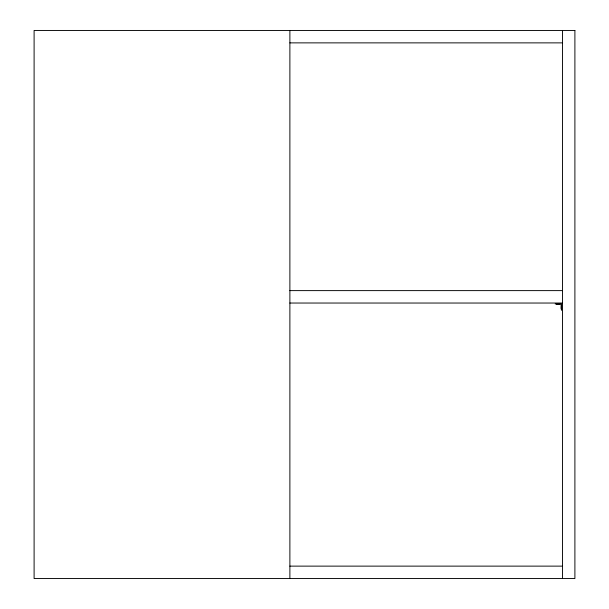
<?xml version="1.0" encoding="UTF-8"?>
<svg xmlns="http://www.w3.org/2000/svg" width="609" height="609" viewBox="0 0 609 609"><rect width="100%" height="100%" fill="white"/><g stroke="black" fill="none" stroke-linecap="round" stroke-linejoin="round"><path stroke-width="0.91" d="M289.884 42.874L562.472 42.874M289.884 290.615L562.472 290.615M289.884 303.038L562.472 303.038M555.164 303.952L561.559 303.952L561.559 310.346M556.535 304.409L558.133 304.409L558.133 303.952M560.189 304.409L558.59 304.409L558.59 303.952M561.559 306.921L561.102 306.921L561.102 305.322M561.559 307.378L561.102 307.378L561.102 308.976M289.884 566.126L562.472 566.126M562.472 30.45L562.472 578.55M289.884 30.45L289.884 578.55M574.896 30.45L34.104 30.45L34.104 578.55L574.896 578.55L574.896 30.45"/></g></svg>
